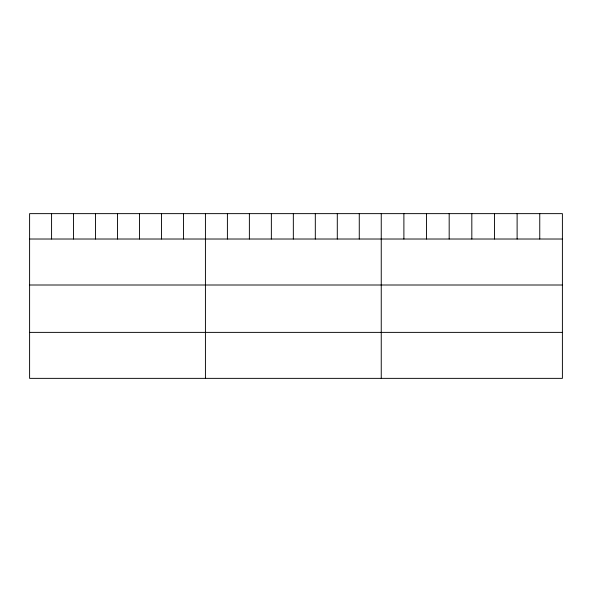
<?xml version="1.0" encoding="UTF-8"?>
<svg xmlns="http://www.w3.org/2000/svg" width="592" height="592" viewBox="0 0 592 592"><rect width="100%" height="100%" fill="white"/><g stroke="black" fill="none" stroke-linecap="round" stroke-linejoin="round"><path stroke-width="0.89" d="M562.4 239.02L562.4 378.362L29.6 378.362L29.6 213.638L562.4 213.638L562.4 239.02L29.6 239.02M29.6 285.004L562.4 285.004M29.6 332.378L562.4 332.378M539.756 213.638L539.756 239.02M517.112 213.638L517.112 239.02M494.468 213.638L494.468 239.02M471.824 213.638L471.824 239.02M449.18 213.638L449.18 239.02M426.536 213.638L426.536 239.02M403.892 213.638L403.892 239.02M381.248 213.638L381.248 378.362M359.27 213.638L359.27 239.02M337.292 213.638L337.292 239.02M315.314 213.638L315.314 239.02M293.336 213.638L293.336 239.02M271.358 213.638L271.358 239.02M249.38 213.638L249.38 239.02M227.402 213.638L227.402 239.02M205.424 213.638L205.424 378.362M183.446 213.638L183.446 239.02M161.468 213.638L161.468 239.02M139.49 213.638L139.49 239.02M117.512 213.638L117.512 239.02M95.534 213.638L95.534 239.02M73.556 213.638L73.556 239.02M51.578 213.638L51.578 239.02"/></g></svg>
